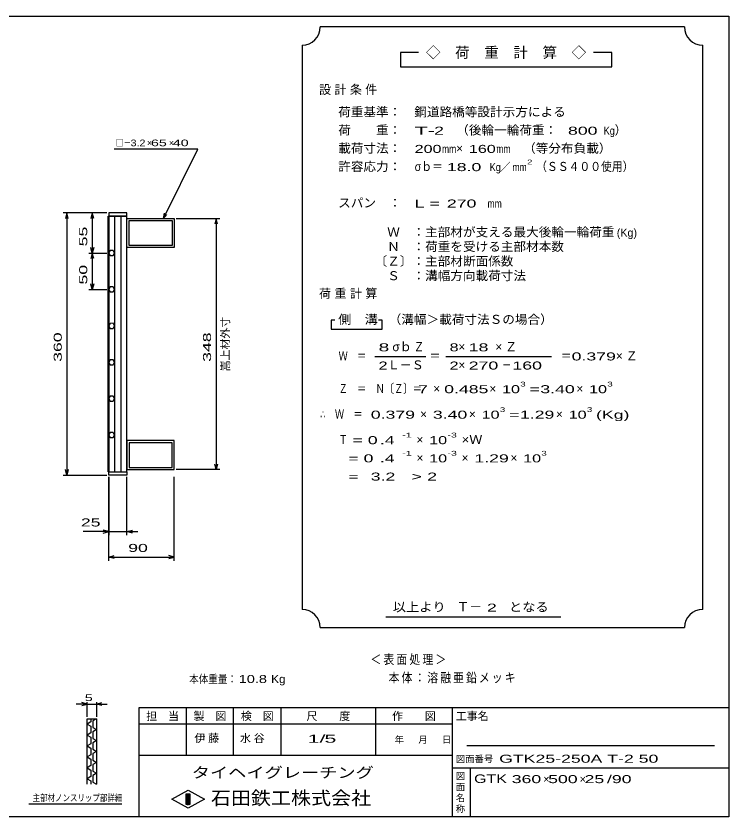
# Model space of a CAD drawing. Units: millimetres, scale not verified. Extents: x -910 to 866, y -641 to 527.
# Drawn here: x -113 to 866, y -573 to 527 of the extents above; entities that cross this region are included whole.
import ezdxf
from ezdxf.enums import TextEntityAlignment as Align

# ---------------------------------------------------------------- set-up
doc = ezdxf.new("R2010")
doc.units = ezdxf.units.MM
doc.header["$LTSCALE"] = 5
for name, color, linetype, lineweight in [('0_2', 150, 'Continuous', 25), ('16', 3, 'Continuous', 25), ('22', 4, 'Continuous', 25), ('24', 2, 'Continuous', 25), ('32', 4, 'Continuous', 25)]:
    doc.layers.add(name, color=color, linetype=linetype, lineweight=lineweight)
doc.styles.add('ベクトル', font='')
doc.styles.get('ベクトル').set_extended_font_data('ベクトル')

msp = doc.modelspace()

# ---------------------------------------------------------------- linework, layer by layer
at = {"layer": '0_2'}
for p, q in [((-864.5, 526.75), (865.5, 526.75)), ((865.5, 526.75), (865.5, -573.25)), ((865.5, -423.25), (55.5, -423.25)), ((55.5, -423.25), (55.5, -573.25)), ((120.5, -423.25), (120.5, -488.25)), ((185.5, -488.25), (185.5, -423.25)), ((250.5, -423.25), (250.5, -488.25)), ((380.5, -488.25), (380.5, -423.25)), ((485.5, -423.25), (485.5, -573.25)), ((485.5, -445.75), (55.5, -445.75)), ((845.5, -475.75), (505.5, -475.75)), ((55.5, -488.25), (485.5, -488.25)), ((485.5, -505.75), (865.5, -505.75)), ((510.5, -573.25), (510.5, -505.75)), ((100.5, -548.75), (123, -536.25)), ((123, -536.25), (145.5, -548.75)), ((123, -561.25), (100.5, -548.75)), ((120.5, -541.25), (125.5, -541.25)), ((120.5, -556.25), (120.5, -541.25)), ((120.5, -541.25), (121.5, -541.25)), ((121.5, -541.25), (121.5, -556.25)), ((122.5, -556.25), (122.5, -541.25)), ((122.5, -541.25), (123.5, -541.25)), ((145.5, -548.75), (123, -561.25)), ((123.5, -541.25), (123.5, -556.25)), ((124.5, -556.25), (124.5, -541.25)), ((124.5, -541.25), (125.5, -541.25)), ((125.5, -541.25), (125.5, -556.25)), ((125.5, -541.25), (125.5, -556.25)), ((125.5, -556.25), (120.5, -556.25)), ((121.5, -556.25), (122.5, -556.25)), ((123.5, -556.25), (124.5, -556.25)), ((865.5, -573.25), (-864.5, -573.25))]:
    msp.add_line(p, q, dxfattribs=at)
at = {"layer": '16'}
for p, q in [((39, 256.25), (14, 256.25)), ((14, 256.25), (14, 251.75)), ((39, 251.75), (39, 256.25)), ((13.3, -99.25), (13.3, 251.75)), ((13.3, 251.75), (14, 251.75)), ((14, 251.75), (39, 251.75)), ((14, 251.75), (14, -99.25)), ((39, 251.75), (14, 251.75)), ((22, 251.75), (22, -99.25)), ((31, -99.25), (31, 251.75)), ((39, -99.25), (39, 251.75)), ((39, 248.75), (104, 248.75)), ((39, 208.75), (39, 248.75)), ((42, 245.75), (101, 245.75)), ((42, 211.75), (42, 245.75)), ((101, 245.75), (101, 211.75)), ((104, 248.75), (104, 208.75)), ((101, 211.75), (42, 211.75)), ((15.976, 204.7), (14, 201.222)), ((14, 201.222), (16.024, 197.772)), ((19.976, 204.728), (15.976, 204.7)), ((22, 201.25), (19.976, 204.728)), ((20.024, 197.8), (22, 201.278)), ((104, 208.75), (39, 208.75)), ((16.024, 197.772), (20.024, 197.8)), ((15.976, 154.7), (14, 151.222)), ((19.976, 154.728), (15.976, 154.7)), ((22, 151.25), (19.976, 154.728)), ((14, 151.222), (16.024, 147.772)), ((16.024, 147.772), (20.024, 147.8)), ((20.024, 147.8), (22, 151.278)), ((15.976, 104.7), (14, 101.222)), ((14, 101.222), (16.024, 97.772)), ((19.976, 104.728), (15.976, 104.7)), ((22, 101.25), (19.976, 104.728)), ((20.024, 97.8), (22, 101.278)), ((16.024, 97.772), (20.024, 97.8)), ((15.976, 54.7), (14, 51.222)), ((14, 51.222), (16.024, 47.772)), ((19.976, 54.728), (15.976, 54.7)), ((16.024, 47.772), (20.024, 47.8)), ((22, 51.25), (19.976, 54.728)), ((20.024, 47.8), (22, 51.278)), ((15.976, 4.7), (14, 1.222)), ((14, 1.222), (16.024, -2.228)), ((19.976, 4.728), (15.976, 4.7)), ((22, 1.25), (19.976, 4.728)), ((20.024, -2.2), (22, 1.278)), ((16.024, -2.228), (20.024, -2.2)), ((15.976, -45.3), (14, -48.778)), ((14, -48.778), (16.024, -52.228)), ((19.976, -45.272), (15.976, -45.3)), ((16.024, -52.228), (20.024, -52.2)), ((22, -48.75), (19.976, -45.272)), ((20.024, -52.2), (22, -48.722)), ((104, -56.25), (39, -56.25)), ((39, -56.25), (39, -96.25)), ((101, -59.25), (42, -59.25)), ((42, -59.25), (42, -93.25)), ((101, -93.25), (101, -59.25)), ((104, -96.25), (104, -56.25)), ((39, -96.25), (104, -96.25)), ((42, -93.25), (101, -93.25)), ((14, -99.25), (13.3, -99.25)), ((14, -99.25), (39, -99.25)), ((14, -103.75), (14, -99.25)), ((14, -99.25), (39, -99.25)), ((39, -103.75), (14, -103.75)), ((39, -99.25), (39, -103.75))]:
    msp.add_line(p, q, dxfattribs=at)
at = {"layer": '22'}
for p, q in [((136.5, 343.75), (21.5, 343.75)), ((89, 248.75), (136.5, 343.75)), ((11.5, 256.25), (-48.5, 256.25)), ((-43.5, 256.25), (-45.5, 248.75)), ((-41.5, 248.75), (-43.5, 256.25)), ((-43.5, 256.25), (-43.5, -103.75)), ((11.5, 256.25), (-13.5, 256.25)), ((-8.5, 256.25), (-10.5, 248.75)), ((-6.5, 248.75), (-8.5, 256.25)), ((-8.5, 256.25), (-8.5, 201.25)), ((89, 248.75), (90.5, 256.05)), ((89, 248.75), (94, 254.25)), ((106.5, 248.75), (166.5, 248.75)), ((161.5, 248.75), (159.5, 241.25)), ((163.5, 241.25), (161.5, 248.75)), ((161.5, 248.75), (161.5, -96.25)), ((-13.5, 201.25), (11.5, 201.25)), ((-8.5, 201.25), (-10.5, 208.75)), ((-8.5, 201.25), (-10.5, 193.75)), ((-6.5, 208.75), (-8.5, 201.25)), ((-6.5, 193.75), (-8.5, 201.25)), ((-8.5, 201.25), (-8.5, 151.25)), ((-8.5, 151.25), (-10.5, 158.75)), ((-6.5, 158.75), (-8.5, 151.25)), ((-13.5, 151.25), (11.5, 151.25)), ((-43.5, -103.75), (-45.5, -96.25)), ((-41.5, -96.25), (-43.5, -103.75)), ((166.5, -96.25), (106.5, -96.25)), ((161.5, -96.25), (159.5, -88.75)), ((163.5, -88.75), (161.5, -96.25)), ((-48.5, -103.75), (11.5, -103.75)), ((14, -106.25), (14, -186.25)), ((14, -221.25), (14, -106.25)), ((39, -186.25), (39, -106.25)), ((104, -221.25), (104, -106.25)), ((14, -181.25), (-21, -181.25)), ((14, -181.25), (6.5, -179.25)), ((6.5, -183.25), (14, -181.25)), ((14, -181.25), (39, -181.25)), ((39, -181.25), (46.5, -179.25)), ((46.5, -183.25), (39, -181.25)), ((39, -181.25), (54, -181.25)), ((14, -216.25), (21.5, -214.25)), ((21.5, -218.25), (14, -216.25)), ((14, -216.25), (104, -216.25)), ((104, -216.25), (96.5, -214.25)), ((96.5, -218.25), (104, -216.25))]:
    msp.add_line(p, q, dxfattribs=at)
at = {"layer": '24', "color": 4}
for p, q in [((804.5, 511.75), (304.5, 511.75)), ((279.5, 486.75), (279.5, -288.25)), ((829.5, -288.25), (829.5, 486.75)), ((439.5, 476.75), (414.5, 476.75)), ((414.5, 476.75), (414.5, 456.75)), ((704.5, 476.75), (679.5, 476.75)), ((704.5, 456.75), (704.5, 476.75)), ((414.5, 456.75), (704.5, 456.75)), ((324.5, 109.25), (319.5, 109.25)), ((319.5, 109.25), (319.5, 96.75)), ((389.5, 109.25), (384.5, 109.25)), ((389.5, 96.75), (389.5, 109.25)), ((319.5, 96.75), (389.5, 96.75)), ((379.5, 59.25), (449.5, 59.25)), ((477, 59.25), (622, 59.25)), ((394.5, -298.25), (634.5, -298.25)), ((304.5, -313.25), (804.5, -313.25))]:
    msp.add_line(p, q, dxfattribs=at)
for centre, start, end in [((279.5, 511.75), 270, 0), ((829.5, 511.75), 180, 270), ((279.5, -313.25), 0, 90), ((829.5, -313.25), 90, 180)]:
    msp.add_arc(centre, 25, start, end, dxfattribs=at)
at = {"layer": '32'}
for p, q in [((-15.5, -418.25), (-23, -416.25)), ((-15.5, -435.75), (-15.5, -415.75)), ((-3, -415.75), (-3, -435.75)), ((-3, -418.25), (4.5, -416.25)), ((-15.5, -418.25), (-30.5, -418.25)), ((-23, -420.25), (-15.5, -418.25)), ((-15.5, -418.25), (-3, -418.25)), ((4.5, -420.25), (-3, -418.25)), ((-3, -418.25), (12, -418.25)), ((-15.5, -438.25), (-3, -438.25)), ((-15.5, -528.25), (-15.5, -438.25)), ((-10.5, -438.25), (-10.5, -442.75)), ((-3, -438.25), (-8, -441.25)), ((-3, -438.25), (-3, -528.25)), ((-10.5, -442.75), (-15.5, -445.75)), ((-15.5, -445.75), (-10.5, -448.75)), ((-10.5, -448.75), (-10.5, -457.75)), ((-8, -441.25), (-8, -450.25)), ((-8, -450.25), (-3, -453.25)), ((-10.5, -457.75), (-15.5, -460.75)), ((-15.5, -460.75), (-10.5, -463.75)), ((-3, -453.25), (-8, -456.25)), ((-8, -456.25), (-8, -465.25)), ((-10.5, -472.75), (-15.5, -475.75)), ((-10.5, -463.75), (-10.5, -472.75)), ((-8, -465.25), (-3, -468.25)), ((-3, -468.25), (-8, -471.25)), ((-8, -471.25), (-8, -480.25)), ((-15.5, -475.75), (-10.5, -478.75)), ((-10.5, -478.75), (-10.5, -487.75)), ((-8, -480.25), (-3, -483.25)), ((-3, -483.25), (-8, -486.25)), ((-10.5, -487.75), (-15.5, -490.75)), ((-15.5, -490.75), (-10.5, -493.75)), ((-10.5, -493.75), (-10.5, -502.75)), ((-8, -486.25), (-8, -495.25)), ((-10.5, -502.75), (-15.5, -505.75)), ((-15.5, -505.75), (-10.5, -508.75)), ((-8, -495.25), (-3, -498.25)), ((-3, -498.25), (-8, -501.25)), ((-8, -501.25), (-8, -510.25)), ((-10.5, -508.75), (-10.5, -517.75)), ((-8, -510.25), (-3, -513.25)), ((-3, -513.25), (-8, -516.25)), ((-8, -516.25), (-8, -525.25)), ((-10.5, -517.75), (-15.5, -520.75)), ((-15.5, -520.75), (-10.5, -523.75)), ((-10.5, -523.75), (-10.5, -528.25)), ((-8, -525.25), (-3, -528.25)), ((32, -555.75), (-95.5, -555.75))]:
    msp.add_line(p, q, dxfattribs=at)

# ---------------------------------------------------------------- texts
at = {"layer": '0_2', "style": 'ベクトル'}
for s, height, p in [('担\u3000当', 11, (65.5, -434.75)), ('製\u3000図', 11, (130.5, -434.75)), ('検\u3000図', 11, (195.5, -434.75)), ('尺\u3000\u3000度', 11, (285.5, -434.75)), ('作\u3000\u3000図', 11, (403, -434.75)), ('工事名', 11, (490.5, -434.75)), ('年', 9.164, (406.5, -467)), ('月', 9.164, (439, -467)), ('日', 9.164, (471.5, -467)), ('図面番号', 9.164, (490.5, -493.5)), ('図', 9.164, (490.5, -517)), ('面', 9.164, (490.5, -532)), ('名', 9.164, (490.5, -547)), ('称', 9.164, (490.5, -562))]:
    msp.add_text(s, height=height, dxfattribs=at).set_placement(p, align=Align.MIDDLE_LEFT)
at = {"layer": '0_2', "color": 222, "style": 'ベクトル'}
for s, height, width, p in [('タイヘイグレーチング', 14.66, 1.25, (128, -512.25)), ('石田鉄工株式会社', 18.33, 1.1, (154.25, -547.25))]:
    msp.add_text(s, height=height, dxfattribs=dict(at, width=width)).set_placement(p, align=Align.MIDDLE_LEFT)
at = {"layer": '22', "color": 2, "style": 'ベクトル'}
for s, height, width, p in [('□－', 9.164, 0.8, (24, 352.5)), ('3.2', 9.164, 1.2, (44, 352.5)), (' 65 ', 9.164, 1.6, (66.5, 352.5)), (' 40 ', 9.164, 1.6, (96.5, 352.5)), (' 25 ', 11, 1.65, (-31, -168.75)), (' 90 ', 11, 1.65, (34, -203.75)), ('本体重量：', 11, 0.85, (124.5, -383.75)), (' 10.8', 11, 1.35, (187, -383.75)), ('Kg', 11, 1.1, (237, -383.75)), ('1/', 11, 2, (287, -465.75)), (' 5 ', 11, 2, (302, -465.75)), ('GTK25-250A T-2 50             ', 11, 1.65, (550, -493.25)), ('GTK', 11.73, 1.4, (515.5, -520.75)), (' 360 ', 11, 1.65, (560.5, -521.25)), (' 500 ', 11, 1.65, (610.5, -521.25)), (' 25 ', 11, 1.65, (660.5, -521.25)), ('/', 11, 1.65, (698, -521.25)), (' 90 ', 11, 1.65, (698, -521.25))]:
    msp.add_text(s, height=height, dxfattribs=dict(at, width=width)).set_placement(p, align=Align.MIDDLE_LEFT)
for height, p in [(9.164, (66.5, 352.5)), (9.164, (96.5, 352.5)), (11, (610.5, -521.25)), (11, (660.5, -521.25))]:
    msp.add_text('×', height=height, dxfattribs=at).set_placement(p, align=Align.MIDDLE_LEFT)
at = {"layer": '22', "color": 2, "style": 'ベクトル', "width": 1.65}
for s, p in [(' 55 ', (-21, 203.75)), (' 50 ', (-21, 151.25)), (' 360 ', (-56, 45)), (' 348 ', (149, 45))]:
    msp.add_text(s, height=11, rotation=90, dxfattribs=at).set_placement(p, align=Align.MIDDLE_LEFT)
at = {"layer": '22', "color": 2, "style": 'ベクトル'}
msp.add_text('嵩上材外寸', height=11, rotation=90, dxfattribs=at).set_placement((174, 38.75), align=Align.MIDDLE_LEFT)
at = {"layer": '22', "color": 2, "attachment_point": 4, "style": 'ベクトル'}
for s, insert, char_height in [('\\T1.2;\\W0.85;＜表面処理＞', (373.25, -357.5), 12.83), ('\\T1.19;\\W0.85;本体：溶融亜鉛メッキ', (398.25, -382.5), 12.83), ('\\T1.25;伊藤\u3000', (131.75, -465.75), 11), ('\\T1.25;水谷\u3000', (194.25, -465.75), 11)]:
    msp.add_mtext(s, dxfattribs=dict(at, insert=insert, char_height=char_height))
at = {"layer": '24', "style": 'ベクトル'}
for s, height, p in [('◇\u3000荷\u3000重\u3000計\u3000算\u3000◇', 14.66, (449.5, 476.75)), ('）', 12.1, (708.5, 370)), ('×', 12.1, (491, 345)), ('／', 11, (550.75, 319.25)), ('(Kg)', 11, (711.5, 229.25)), ('σｂ', 12.1, (403.5, 72.5)), ('×', 12.1, (494, 72.5)), ('Ｌ－Ｓ', 12.1, (397, 47.5)), ('×', 12.1, (494, 47.5)), ('×', 12.1, (459.5, 15)), ('×', 12.1, (536.5, 15)), ('×', 12.1, (656, 15)), ('×', 12.1, (441.5, -20)), ('×', 12.1, (508.5, -20)), ('×', 12.1, (628, -20)), ('×', 12.1, (436.5, -55)), ('×', 12.1, (436.5, -80)), ('×', 12.1, (498.5, -80)), ('×', 12.1, (565.5, -80)), ('Ｔ－', 12.83, (491.5, -284.5))]:
    msp.add_text(s, height=height, dxfattribs=at).set_placement(p, align=Align.MIDDLE_LEFT)
for s, height, width, p in [('荷重基準：\u3000', 12.1, 1.05, (329, 395)), ('鋼道路橋等設計示方による', 12.1, 1.05, (433.5, 395)), ('荷\u3000\u3000重：\u3000', 12.1, 1.05, (329, 370)), ('T-', 11, 2, (434, 369.25)), (' 2 ', 11, 1.65, (454, 369.25)), ('（後輪一輪荷重：', 12.1, 1.05, (491, 370)), ('  800', 11, 1.65, (631, 369.25)), ('Kg', 11, 0.85, (693.5, 369.25)), ('載荷寸法：\u3000', 12.1, 1.05, (329, 345)), ('\u3000（等分布負載）', 12.1, 1.05, (565.5, 345)), ('200', 11, 1.5, (434, 344.25)), ('mm', 11, 0.8, (471.5, 344.25)), ('160', 11, 1.5, (508.5, 344.25)), ('mm', 11, 0.8, (546, 344.25)), ('許容応力：\u3000', 12.1, 1.05, (329, 320)), ('σｂ＝', 12.1, 0.9, (434, 320)), (' 18.0', 11, 1.65, (471.5, 319.25)), ('Kg', 11, 0.85, (537, 319.25)), ('mm', 11, 0.8, (568.25, 319.25)), ('2', 6.598, 1.5, (588.25, 326.25)), ('（ＳＳ４００使用）', 12.1, 0.9, (600.75, 320)), ('スパン\u3000：\u3000', 12.1, 1.05, (329, 270)), ('L =', 11, 1.65, (434, 269.25)), (' 270 ', 11, 1.65, (471.5, 269.25)), ('mm', 11, 0.8, (534, 269.25)), ('\u3000Ｗ\u3000：主部材が支える最大後輪一輪荷重', 12.1, 1.05, (379, 230)), ('\u3000Ｎ\u3000：荷重を受ける主部材本数', 12.1, 1.05, (379, 210)), ('〔Ｚ〕：主部材断面係数', 12.1, 1.05, (379, 190)), ('\u3000Ｓ\u3000：溝幅方向載荷寸法', 12.1, 1.05, (379, 170)), ('側\u3000溝', 12.1, 1.1, (329, 110)), ('\u3000（溝幅＞載荷寸法Ｓの場合）', 12.1, 1.05, (381, 110)), ('8', 11, 1.8, (384.5, 71.75)), ('Ｚ', 12.1, 0.9, (432.5, 72.5)), ('8', 11, 1.5, (482, 71.75)), (' 18 ', 11, 1.65, (501.5, 71.75)), ('Ｗ\u3000＝', 12.1, 0.75, (329.5, 60)), ('＝', 12.1, 0.9, (454.5, 60)), ('＝', 12.1, 0.9, (634.5, 60)), ('0.379', 11, 1.65, (649.5, 59.25)), ('2', 11, 1.5, (384.5, 46.75)), ('2', 11, 1.5, (482, 46.75)), (' 270 ', 11, 1.65, (501.5, 46.75)), ('－', 12.1, 0.75, (554, 47.5)), (' 160 ', 11, 1.65, (561.5, 46.75)), ('Ｚ\u3000＝\u3000Ｎ〔Ｚ〕＝', 12.1, 0.75, (329.5, 15)), ('3', 6.598, 1.5, (579, 21.25)), ('3', 6.598, 1.5, (698.5, 21.25)), (' 7 ', 11, 1.65, (432, 14.25)), ('0.485', 11, 1.65, (474.5, 14.25)), ('10', 11, 1.5, (554, 14.25)), ('=', 11, 1.7, (591.5, 14.25)), ('3.40', 11, 1.65, (606.5, 14.25)), ('10', 11, 1.5, (673.5, 14.25)), ('3', 6.598, 1.5, (551, -13.75)), ('3', 6.598, 1.5, (670.5, -13.75)), ('∴\u3000Ｗ\u3000＝', 12.1, 0.75, (304.5, -20)), (' 0.379', 11, 1.65, (367, -20.75)), ('3.40', 11, 1.65, (459, -20.75)), ('10', 11, 1.5, (526, -20.75)), ('=', 11, 1.7, (563.5, -20.75)), ('1.29', 11, 1.65, (578.5, -20.75)), ('10', 11, 1.5, (645.5, -20.75)), ('(Kg)', 11, 1.65, (683, -20.75)), ('Ｔ', 12.1, 0.75, (329.5, -55)), (' = 0', 11, 1.65, (342, -55.75)), (' .4 ', 11, 1.65, (379.5, -55.75)), ('-1', 6.598, 1.65, (417, -48.75)), ('10', 11, 1.5, (454, -55.75)), ('-3', 6.598, 1.65, (479, -48.75)), ('×Ｗ', 12.1, 1.1, (498.5, -55)), ('  = 0', 11, 1.65, (329.5, -80.75)), (' .4 ', 11, 1.65, (379.5, -80.75)), ('-1', 6.598, 1.65, (417, -73.75)), ('10', 11, 1.5, (454, -80.75)), ('-3', 6.598, 1.65, (479, -73.75)), ('1.29', 11, 1.65, (516, -80.75)), ('10', 11, 1.5, (583, -80.75)), ('3', 6.598, 1.5, (608, -73.75)), ('  =', 11, 1.65, (329.5, -105.75)), (' 3.2', 11, 1.65, (367, -105.75)), ('>', 11, 1.7, (429.5, -105.75)), (' 2 ', 11, 1.65, (444.5, -105.75)), ('以上より\u3000', 12.1, 1.1, (404, -285)), (' 2 ', 11, 1.65, (526.5, -285.75)), ('となる', 12.1, 1.1, (563.5, -285))]:
    msp.add_text(s, height=height, dxfattribs=dict(at, width=width)).set_placement(p, align=Align.MIDDLE_LEFT)
at = {"layer": '24', "char_height": 12.1, "attachment_point": 4, "style": 'ベクトル'}
for s, insert in [('\\T1.28;設計条件', (302.75, 425)), ('\\T1.28;荷重計算', (302.75, 145)), ('\\T1.42;×Ｚ', (544.75, 72.5)), ('\\T1.42;×Ｚ', (710.25, 60))]:
    msp.add_mtext(s, dxfattribs=dict(at, insert=insert))
at = {"layer": '32', "color": 2, "style": 'ベクトル'}
for s, width, p in [(' 5 ', 1.6, (-24.25, -409.5)), ('主部材ノンスリップ部詳細', 0.8, (-90.5, -547))]:
    msp.add_text(s, height=9.164, dxfattribs=dict(at, width=width)).set_placement(p, align=Align.MIDDLE_LEFT)

doc.saveas('drawing.dxf')
